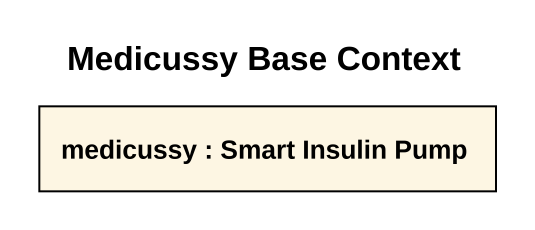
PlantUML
@startuml
title Medicussy Base Context
rectangle "medicussy : Smart Insulin Pump" as medicussy
@enduml
